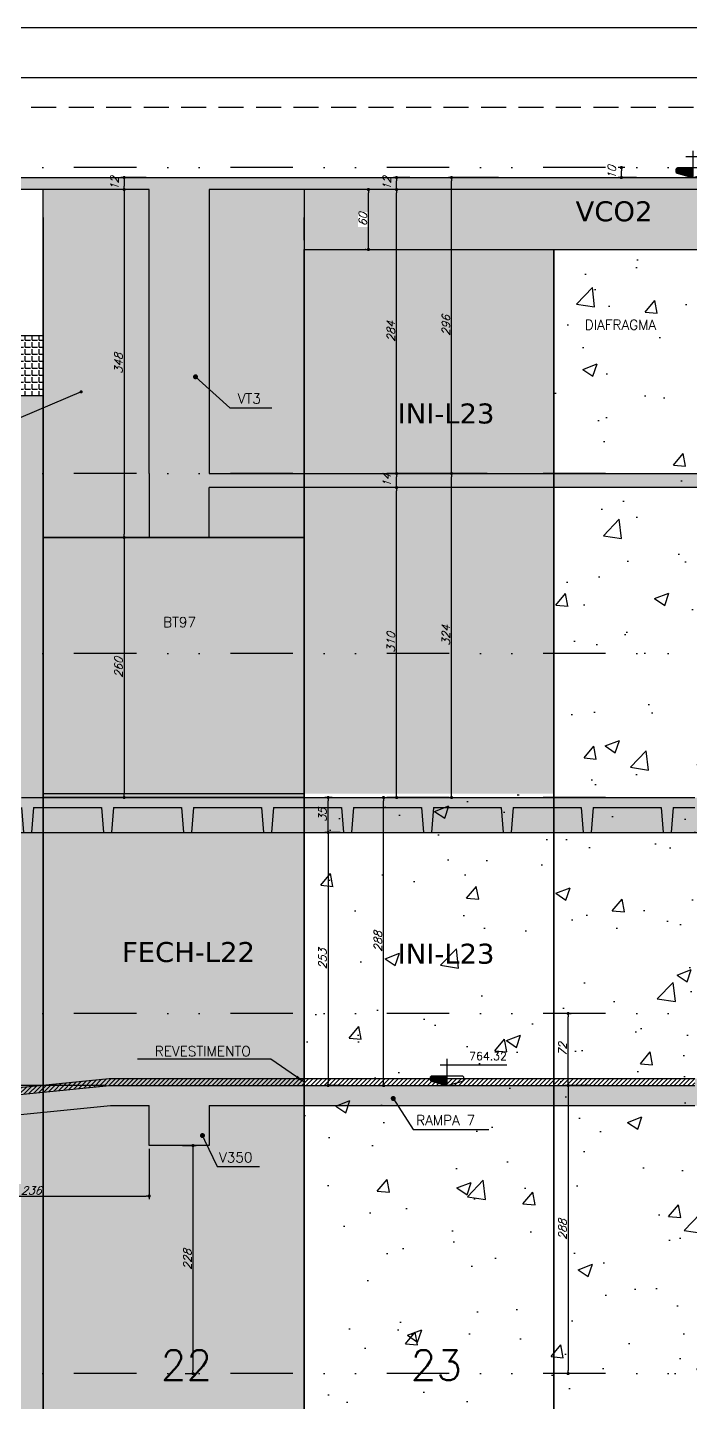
# Model space of a CAD drawing. Header units: millimetres. Extents: x 0 to 8720, y 0 to 4500.
# Drawn here: x 6205 to 6868, y 3125 to 4500 of the extents above; entities that cross this region are included whole.
import ezdxf
from ezdxf import colors
from ezdxf.entities.mleader import LeaderData, LeaderLine
from ezdxf.enums import TextEntityAlignment as Align
from ezdxf.math import Vec2, Vec3

# ---------------------------------------------------------------- set-up
doc = ezdxf.new("R2010")
doc.units = ezdxf.units.MM
doc.header["$LTSCALE"] = 50
doc.linetypes.add('DASHED', pattern=[0.75, 0.5, -0.25])
doc.linetypes.add('DIVIDE2', pattern=[0.625, 0.25, -0.125, 0, -0.125, 0, -0.125])
doc.layers.add('A-WALL-IDEN', color=4, linetype='Continuous', lineweight=9)
for name, color, linetype in [('F-AUX', 2, 'Continuous'), ('F-AUX-RED', 1, 'Continuous'), ('F-AUX-VARIACAO', 2, 'Continuous'), ('F-CORTE', 4, 'Continuous'), ('F-COTAS', 106, 'Continuous'), ('F-CPC', 1, 'DASHED'), ('F-EIXOS-DET', 1, 'Continuous'), ('F-FUNDAÇÃO-VISTA', 253, 'Continuous'), ('F-MARGEM', 1, 'Continuous'), ('F-MURETA OBRA', 4, 'Continuous'), ('F-NÍVEL-VISTA', 2, 'Continuous'), ('F-PERFIL VISTA', 252, 'Continuous'), ('F-SOLIDO-CORTE', 71, 'Continuous'), ('F-TEXTO', 6, 'Continuous'), ('F-TEXTO-YELLOW', 2, 'Continuous'), ('F-VISTA', 2, 'Continuous'), ('F-VISTA SÓLIDO', 254, 'Continuous'), ('F-VISTA SÓLIDO 3', 252, 'Continuous')]:
    doc.layers.add(name, color=color, linetype=linetype)
doc.styles.add('CP-TEXT-INCL', font='simplex.shx', dxfattribs={"oblique": 20})
doc.styles.add('MCP', font='simplex.shx')
doc.styles.get("Standard").update_dxf_attribs({"font": 'txt.shx'})
doc.styles.add('Verdana_3', font='verdana.ttf', dxfattribs={"height": 20})
doc.dimstyles.new('CP-COTAS-50', dxfattribs={"dimscale": 0.64, "dimtxt": 12.5, "dimasz": 5, "dimexe": 5, "dimexo": 5, "dimgap": 2.5, "dimtad": 1, "dimdec": 1, "dimdsep": 46, "dimtxsty": 'CP-TEXT-INCL', "dimblk1": 'DOT', "dimblk2": 'DOT', "dimsah": 1, "dimcen": 9, "dimclrd": 256, "dimclre": 256, "dimclrt": 256, "dimadec": 0, "dimazin": 0, "dimtfac": 1, "dimtdec": 1, "dimtmove": 2, "dimatfit": 3, "dimldrblk": 'DOT', "dimfxl": 5, "dimtolj": 1, "dimarcsym": 0})

# ---------------------------------------------------------------- blocks, each defined once
blk = doc.blocks.new('_DOT')
at = {"color": 0, "linetype": 'ByBlock'}
blk.add_line((-0.5, 0), (-1, 0), dxfattribs=at)
at = {"color": 0, "linetype": 'ByBlock', "const_width": 0.5}
blk.add_lwpolyline([(-0.25, 0, 1), (0.25, 0, 1)], format="xyb", close=True, dxfattribs=at)
blk = doc.blocks.new('A$Cba39174f')
at = {"layer": 'F-CORTE'}
for points in [[(11039.1, -4045.2), (11119.1, -4045.2)], [(11039.1, -4055.2), (11041.1, -4080.2), (11049.1, -4080.2)], [(11051.1, -4055.2), (11049.1, -4080.2), (11049.1, -4080.2)], [(11051.1, -4055.2), (11119.1, -4055.2)]]:
    blk.add_lwpolyline(points, dxfattribs=at)
blk = doc.blocks.new('*D36')
at = {"layer": 'F-COTAS', "lineweight": -2, "transparency": 16777216}
for p, q in [((6745.4, 3445.2), (6745.4, 3510.8)), ((6747.6, 3514), (6748.6, 3514)), ((6747.6, 3442), (6748.6, 3442))]:
    blk.add_line(p, q, dxfattribs=at)
at = {"layer": 'F-COTAS', "lineweight": -2, "transparency": 16777216, "xscale": 3.2, "yscale": 3.2, "zscale": 3.2}
for p, rotation in [((6745.4, 3514), 90), ((6745.4, 3442), 270)]:
    blk.add_blockref('_DOT', p, dxfattribs=dict(at, rotation=rotation))
at = {"layer": 'F-COTAS', "transparency": 16777216, "insert": (6739.8, 3478), "char_height": 8, "attachment_point": 5, "rotation": 90, "style": 'CP-TEXT-INCL'}
blk.add_mtext('\\A1;72', dxfattribs=at)
blk = doc.blocks.new('*D37')
at = {"layer": 'F-COTAS', "lineweight": -2, "transparency": 16777216}
for p, q in [((6766.8, 3442), (6742.2, 3442)), ((6745.4, 3438.8), (6745.4, 3157.2)), ((6766.8, 3154), (6742.2, 3154))]:
    blk.add_line(p, q, dxfattribs=at)
at = {"layer": 'F-COTAS', "lineweight": -2, "transparency": 16777216, "xscale": 3.2, "yscale": 3.2, "zscale": 3.2}
for p, rotation in [((6745.4, 3442), 90), ((6745.4, 3154), 270)]:
    blk.add_blockref('_DOT', p, dxfattribs=dict(at, rotation=rotation))
at = {"layer": 'F-COTAS', "transparency": 16777216, "insert": (6739.8, 3298), "char_height": 8, "attachment_point": 5, "rotation": 90, "style": 'CP-TEXT-INCL'}
blk.add_mtext('\\A1;288', dxfattribs=at)
blk = doc.blocks.new('Nível - Vista')
at = {"layer": 'F-NÍVEL-VISTA'}
blk.add_hatch(color=71, dxfattribs=at).paths.add_polyline_path([(0, 0.238), (-0.38, 0.238, 0.414214), (-0.42, 0.198), (-0.42, 0.148, 0.331206), (-0.391, 0.11), (-0.011, 0.002, 0.072993), (0, 0)])
at = {"layer": 'F-NÍVEL-VISTA', "color": 2}
for p, q in [((-0.168, 0.521), (1.493, 0.521)), ((0, 0.67), (0, 0))]:
    blk.add_line(p, q, dxfattribs=at)
blk.add_lwpolyline([(-0.011, 0.002, 0.146769), (0.011, 0.002), (0.391, 0.11, 0.331206), (0.42, 0.148), (0.42, 0.198, 0.414214), (0.38, 0.238), (-0.38, 0.238, 0.414214), (-0.42, 0.198), (-0.42, 0.148, 0.331206), (-0.391, 0.11), (-0.011, 0.002, 0.146769), (0.011, 0.002)], format="xyb", dxfattribs=at)
at = {"layer": 'F-TEXTO', "color": 3, "style": 'MCP'}
for tag, p in [('NÍVEL', (1.026, 0.636)), ('NÍVEL_DETALHE', (1.02, 0.186))]:
    blk.add_attdef(tag, text='', height=0.2, dxfattribs=at).set_placement(p, align=Align.CENTER)
blk = doc.blocks.new('*D40')
at = {"layer": 'F-COTAS', "lineweight": -2, "transparency": 16777216}
for p, q in [((6560.8, 3445.2), (6560.8, 3726.8)), ((6561.7, 3730), (6564, 3730)), ((6558.4, 3442), (6557.6, 3442))]:
    blk.add_line(p, q, dxfattribs=at)
at = {"layer": 'F-COTAS', "lineweight": -2, "transparency": 16777216, "xscale": 3.2, "yscale": 3.2, "zscale": 3.2}
for p, rotation in [((6560.8, 3730), 90), ((6560.8, 3442), 270)]:
    blk.add_blockref('_DOT', p, dxfattribs=dict(at, rotation=rotation))
at = {"layer": 'F-COTAS', "transparency": 16777216, "insert": (6555.2, 3586), "char_height": 8, "attachment_point": 5, "rotation": 90, "style": 'CP-TEXT-INCL'}
blk.add_mtext('\\A1;288', dxfattribs=at)
blk = doc.blocks.new('*D41')
at = {"layer": 'F-COTAS', "lineweight": -2, "transparency": 16777216}
for p, q in [((6509.3, 3730), (6502.1, 3730)), ((6505.3, 3698.2), (6505.3, 3726.8)), ((6517.3, 3695), (6502.1, 3695))]:
    blk.add_line(p, q, dxfattribs=at)
at = {"layer": 'F-COTAS', "lineweight": -2, "transparency": 16777216, "xscale": 3.2, "yscale": 3.2, "zscale": 3.2}
for p, rotation in [((6505.3, 3730), 90), ((6505.3, 3695), 270)]:
    blk.add_blockref('_DOT', p, dxfattribs=dict(at, rotation=rotation))
at = {"layer": 'F-COTAS', "transparency": 16777216, "insert": (6499.7, 3712.5), "char_height": 8, "attachment_point": 5, "rotation": 90, "style": 'CP-TEXT-INCL'}
blk.add_mtext('\\A1;35', dxfattribs=at)
blk = doc.blocks.new('*D42')
at = {"layer": 'F-COTAS', "lineweight": -2, "transparency": 16777216}
for p, q in [((6517.3, 3695), (6502.1, 3695)), ((6505.3, 3691.8), (6505.3, 3445.2)), ((6519.3, 3442), (6502.1, 3442))]:
    blk.add_line(p, q, dxfattribs=at)
at = {"layer": 'F-COTAS', "lineweight": -2, "transparency": 16777216, "xscale": 3.2, "yscale": 3.2, "zscale": 3.2}
for p, rotation in [((6505.3, 3695), 90), ((6505.3, 3442), 270)]:
    blk.add_blockref('_DOT', p, dxfattribs=dict(at, rotation=rotation))
at = {"layer": 'F-COTAS', "transparency": 16777216, "insert": (6499.7, 3568.5), "char_height": 8, "attachment_point": 5, "rotation": 90, "style": 'CP-TEXT-INCL'}
blk.add_mtext('\\A1;253', dxfattribs=at)
blk = doc.blocks.new('*D43')
at = {"layer": 'F-COTAS', "lineweight": -2, "transparency": 16777216}
for p, q in [((6283.4, 3442.1), (5036.9, 3442.1)), ((5040.1, 3438.9), (5040.1, 3425.3)), ((6084.1, 3422.1), (5036.9, 3422.1))]:
    blk.add_line(p, q, dxfattribs=at)
at = {"layer": 'F-COTAS', "lineweight": -2, "transparency": 16777216, "xscale": 3.2, "yscale": 3.2, "zscale": 3.2}
for p, rotation in [((5040.1, 3442.1), 90), ((5040.1, 3422.1), 270)]:
    blk.add_blockref('_DOT', p, dxfattribs=dict(at, rotation=rotation))
at = {"layer": 'F-COTAS', "transparency": 16777216, "insert": (5034.5, 3432.1), "char_height": 8, "attachment_point": 5, "rotation": 90, "style": 'CP-TEXT-INCL'}
blk.add_mtext('\\A1;20', dxfattribs=at)
blk = doc.blocks.new('A0-3L_900')
at = {"layer": 'F-MARGEM', "color": 2}
blk.add_lwpolyline([(0, 0), (0, 90), (174.4, 90), (174.4, 0)], close=True, dxfattribs=at)
at = {"layer": 'F-MARGEM', "color": 7}
blk.add_lwpolyline([(2.5, 89), (173.4, 89), (173.4, 1), (2.5, 1)], close=True, dxfattribs=at)
blk = doc.blocks.new('*D63')
at = {"layer": 'F-COTAS', "lineweight": -2, "transparency": 16777216}
for p, q in [((6575.4, 4040), (6570.6, 4040)), ((6573.8, 3733.2), (6573.8, 4036.8)), ((6571.5, 3730), (6570.6, 3730))]:
    blk.add_line(p, q, dxfattribs=at)
at = {"layer": 'F-COTAS', "lineweight": -2, "transparency": 16777216, "xscale": 3.2, "yscale": 3.2, "zscale": 3.2}
for p, rotation in [((6573.8, 4040), 90), ((6573.8, 3730), 270)]:
    blk.add_blockref('_DOT', p, dxfattribs=dict(at, rotation=rotation))
at = {"layer": 'F-COTAS', "transparency": 16777216, "insert": (6568.2, 3885), "char_height": 8, "attachment_point": 5, "rotation": 90, "style": 'CP-TEXT-INCL'}
blk.add_mtext('\\A1;310', dxfattribs=at)
blk = doc.blocks.new('*D64')
at = {"layer": 'F-COTAS', "lineweight": -2, "transparency": 16777216}
for p, q in [((6590.2, 4054), (6570.6, 4054)), ((6573.8, 4043.2), (6573.8, 4050.8)), ((6590.2, 4040), (6570.6, 4040))]:
    blk.add_line(p, q, dxfattribs=at)
at = {"layer": 'F-COTAS', "lineweight": -2, "transparency": 16777216, "xscale": 3.2, "yscale": 3.2, "zscale": 3.2}
for p, rotation in [((6573.8, 4054), 90), ((6573.8, 4040), 270)]:
    blk.add_blockref('_DOT', p, dxfattribs=dict(at, rotation=rotation))
at = {"layer": 'F-COTAS', "transparency": 16777216, "insert": (6564.2, 4047), "char_height": 8, "attachment_point": 5, "rotation": 90, "style": 'CP-TEXT-INCL'}
blk.add_mtext('\\A1;14', dxfattribs=at)
blk = doc.blocks.new('*D65')
at = {"layer": 'F-COTAS', "lineweight": -2, "transparency": 16777216}
for p, q in [((6628.8, 3733.2), (6628.8, 4050.8)), ((6630.2, 4054), (6632, 4054)), ((6630.2, 3730), (6632, 3730))]:
    blk.add_line(p, q, dxfattribs=at)
at = {"layer": 'F-COTAS', "lineweight": -2, "transparency": 16777216, "xscale": 3.2, "yscale": 3.2, "zscale": 3.2}
for p, rotation in [((6628.8, 4054), 90), ((6628.8, 3730), 270)]:
    blk.add_blockref('_DOT', p, dxfattribs=dict(at, rotation=rotation))
at = {"layer": 'F-COTAS', "transparency": 16777216, "insert": (6623.2, 3892), "char_height": 8, "attachment_point": 5, "rotation": 90, "style": 'CP-TEXT-INCL'}
blk.add_mtext('\\A1;324', dxfattribs=at)
blk = doc.blocks.new('*D66')
at = {"layer": 'F-COTAS', "lineweight": -2, "transparency": 16777216}
for p, q in [((6675.7, 4350), (6625.6, 4350)), ((6628.8, 4057.2), (6628.8, 4346.8)), ((6664.3, 4054), (6625.6, 4054))]:
    blk.add_line(p, q, dxfattribs=at)
at = {"layer": 'F-COTAS', "lineweight": -2, "transparency": 16777216, "xscale": 3.2, "yscale": 3.2, "zscale": 3.2}
for p, rotation in [((6628.8, 4350), 90), ((6628.8, 4054), 270)]:
    blk.add_blockref('_DOT', p, dxfattribs=dict(at, rotation=rotation))
at = {"layer": 'F-COTAS', "transparency": 16777216, "insert": (6623.2, 4202), "char_height": 8, "attachment_point": 5, "rotation": 90, "style": 'CP-TEXT-INCL'}
blk.add_mtext('\\A1;296', dxfattribs=at)
blk = doc.blocks.new('*D67')
at = {"layer": 'F-COTAS', "lineweight": -2, "transparency": 16777216}
for p, q in [((6599, 4338), (6570.6, 4338)), ((6573.8, 4057.2), (6573.8, 4334.8)), ((6599, 4054), (6570.6, 4054))]:
    blk.add_line(p, q, dxfattribs=at)
at = {"layer": 'F-COTAS', "lineweight": -2, "transparency": 16777216, "xscale": 3.2, "yscale": 3.2, "zscale": 3.2}
for p, rotation in [((6573.8, 4338), 90), ((6573.8, 4054), 270)]:
    blk.add_blockref('_DOT', p, dxfattribs=dict(at, rotation=rotation))
at = {"layer": 'F-COTAS', "transparency": 16777216, "insert": (6568.2, 4196), "char_height": 8, "attachment_point": 5, "rotation": 90, "style": 'CP-TEXT-INCL'}
blk.add_mtext('\\A1;284', dxfattribs=at)
blk = doc.blocks.new('*D68')
at = {"layer": 'F-COTAS', "lineweight": -2, "transparency": 16777216}
for p, q in [((6587.1, 4350), (6570.6, 4350)), ((6573.8, 4341.2), (6573.8, 4346.8)), ((6598.3, 4338), (6570.6, 4338))]:
    blk.add_line(p, q, dxfattribs=at)
at = {"layer": 'F-COTAS', "lineweight": -2, "transparency": 16777216, "xscale": 3.2, "yscale": 3.2, "zscale": 3.2}
for p, rotation in [((6573.8, 4350), 90), ((6573.8, 4338), 270)]:
    blk.add_blockref('_DOT', p, dxfattribs=dict(at, rotation=rotation))
at = {"layer": 'F-COTAS', "transparency": 16777216, "insert": (6564.2, 4344), "char_height": 8, "attachment_point": 5, "rotation": 90, "style": 'CP-TEXT-INCL'}
blk.add_mtext('\\A1;12', dxfattribs=at)
blk = doc.blocks.new('*D69')
at = {"layer": 'F-COTAS', "lineweight": -2, "transparency": 16777216}
for p, q in [((6802.1, 4360), (6795.5, 4360)), ((6813.8, 4350), (6795.5, 4350)), ((6798.7, 4353.2), (6798.7, 4356.8))]:
    blk.add_line(p, q, dxfattribs=at)
at = {"layer": 'F-COTAS', "lineweight": -2, "transparency": 16777216, "xscale": 3.2, "yscale": 3.2, "zscale": 3.2}
for p, rotation in [((6798.7, 4360), 90), ((6798.7, 4350), 270)]:
    blk.add_blockref('_DOT', p, dxfattribs=dict(at, rotation=rotation))
at = {"layer": 'F-COTAS', "transparency": 16777216, "insert": (6789.1, 4355), "char_height": 8, "attachment_point": 5, "rotation": 90, "style": 'CP-TEXT-INCL'}
blk.add_mtext('\\A1;10', dxfattribs=at)
blk = doc.blocks.new('*D79')
at = {"layer": 'F-COTAS', "lineweight": -2, "transparency": 16777216}
for p, q in [((6090.3, 3399.1), (6090.3, 3328.3)), ((6326.3, 3378.8), (6326.3, 3328.3)), ((6093.5, 3331.5), (6323.1, 3331.5))]:
    blk.add_line(p, q, dxfattribs=at)
at = {"layer": 'F-COTAS', "lineweight": -2, "transparency": 16777216, "xscale": 3.2, "yscale": 3.2, "zscale": 3.2, "rotation": 180}
blk.add_blockref('_DOT', (6090.3, 3331.5), dxfattribs=at)
at = {"layer": 'F-COTAS', "lineweight": -2, "transparency": 16777216, "xscale": 3.2, "yscale": 3.2, "zscale": 3.2}
blk.add_blockref('_DOT', (6326.3, 3331.5), dxfattribs=at)
at = {"layer": 'F-COTAS', "transparency": 16777216, "insert": (6208.3, 3337.1), "char_height": 8, "attachment_point": 5, "style": 'CP-TEXT-INCL'}
blk.add_mtext('\\A1;236', dxfattribs=at)
blk = doc.blocks.new('*D84')
at = {"layer": 'F-COTAS', "lineweight": -2, "transparency": 16777216}
for p, q in [((6359.5, 3382), (6373.3, 3382)), ((6370.1, 3378.8), (6370.1, 3157.2)), ((6362.3, 3154), (6373.3, 3154))]:
    blk.add_line(p, q, dxfattribs=at)
at = {"layer": 'F-COTAS', "lineweight": -2, "transparency": 16777216, "xscale": 3.2, "yscale": 3.2, "zscale": 3.2}
for p, rotation in [((6370.1, 3382), 90), ((6370.1, 3154), 270)]:
    blk.add_blockref('_DOT', p, dxfattribs=dict(at, rotation=rotation))
at = {"layer": 'F-COTAS', "transparency": 16777216, "insert": (6364.5, 3268), "char_height": 8, "attachment_point": 5, "rotation": 90, "style": 'CP-TEXT-INCL'}
blk.add_mtext('\\A1;228', dxfattribs=at)
blk = doc.blocks.new('*D123')
at = {"layer": 'F-COTAS', "lineweight": -2, "transparency": 16777216}
for p, q in [((6323.1, 3990), (6298, 3990)), ((6301.2, 3986.8), (6301.2, 3733.2)), ((6323.1, 3730), (6298, 3730))]:
    blk.add_line(p, q, dxfattribs=at)
at = {"layer": 'F-COTAS', "lineweight": -2, "transparency": 16777216, "xscale": 3.2, "yscale": 3.2, "zscale": 3.2}
for p, rotation in [((6301.2, 3990), 90), ((6301.2, 3730), 270)]:
    blk.add_blockref('_DOT', p, dxfattribs=dict(at, rotation=rotation))
at = {"layer": 'F-COTAS', "transparency": 16777216, "insert": (6295.6, 3860), "char_height": 8, "attachment_point": 5, "rotation": 90, "style": 'CP-TEXT-INCL'}
blk.add_mtext('\\A1;260', dxfattribs=at)
blk = doc.blocks.new('*D125')
at = {"layer": 'F-COTAS', "lineweight": -2, "transparency": 16777216}
for p, q in [((6323.1, 4350), (6298, 4350)), ((6301.2, 4346.8), (6301.2, 4341.2)), ((6323.1, 4338), (6298, 4338))]:
    blk.add_line(p, q, dxfattribs=at)
at = {"layer": 'F-COTAS', "lineweight": -2, "transparency": 16777216, "xscale": 3.2, "yscale": 3.2, "zscale": 3.2}
for p, rotation in [((6301.2, 4350), 90), ((6301.2, 4338), 270)]:
    blk.add_blockref('_DOT', p, dxfattribs=dict(at, rotation=rotation))
at = {"layer": 'F-COTAS', "transparency": 16777216, "insert": (6291.6, 4344), "char_height": 8, "attachment_point": 5, "rotation": 90, "style": 'CP-TEXT-INCL'}
blk.add_mtext('\\A1;12', dxfattribs=at)
blk = doc.blocks.new('*D126')
at = {"layer": 'F-COTAS', "lineweight": -2, "transparency": 16777216}
for p, q in [((6323.1, 4338), (6298, 4338)), ((6301.2, 4334.8), (6301.2, 3993.2)), ((6326.3, 3990), (6298, 3990))]:
    blk.add_line(p, q, dxfattribs=at)
at = {"layer": 'F-COTAS', "lineweight": -2, "transparency": 16777216, "xscale": 3.2, "yscale": 3.2, "zscale": 3.2}
for p, rotation in [((6301.2, 4338), 90), ((6301.2, 3990), 270)]:
    blk.add_blockref('_DOT', p, dxfattribs=dict(at, rotation=rotation))
at = {"layer": 'F-COTAS', "transparency": 16777216, "insert": (6295.6, 4164), "char_height": 8, "attachment_point": 5, "rotation": 90, "style": 'CP-TEXT-INCL'}
blk.add_mtext('\\A1;348', dxfattribs=at)
blk = doc.blocks.new('*D268')
at = {"layer": 'F-MURETA OBRA', "lineweight": -2, "transparency": 16777216}
for p, q in [((6547.3, 4338), (6542.4, 4338)), ((6545.6, 4281.2), (6545.6, 4334.8)), ((6543, 4278), (6542.4, 4278))]:
    blk.add_line(p, q, dxfattribs=at)
at = {"layer": 'F-MURETA OBRA', "lineweight": -2, "transparency": 16777216, "xscale": 3.2, "yscale": 3.2, "zscale": 3.2}
for p, rotation in [((6545.6, 4338), 90), ((6545.6, 4278), 270)]:
    blk.add_blockref('_DOT', p, dxfattribs=dict(at, rotation=rotation))
at = {"layer": 'F-MURETA OBRA', "transparency": 16777216, "insert": (6540, 4308), "char_height": 8, "attachment_point": 5, "rotation": 90, "style": 'CP-TEXT-INCL', "bg_fill": 3, "box_fill_scale": 1.1, "bg_fill_color": 256, "bg_fill_true_color": 13158600, "bg_fill_transparency": 0}
blk.add_mtext('\\A1;60', dxfattribs=at)

msp = doc.modelspace()

# ---------------------------------------------------------------- hatches: boundary and pattern name
at = {"layer": 'F-AUX-VARIACAO'}
h = msp.add_hatch(dxfattribs=at)
h.set_pattern_fill('ANSI31', color=253)
h.set_pattern_definition([(45, (354.8276, 2355.8043), (-2.245064, 2.245064), [])])
h.paths.add_polyline_path([(4281.32, 3217.06), (4469.78, 3235.91), (4469.78, 3236.99), (4486.39, 3236.99), (4967.61, 3236.99), (5037.73, 3236.99), (5052.28, 3236.99), (5060.63, 3236.99), (5261.32, 3257.06), (6087.32, 3422.06), (6286.63, 3441.99), (6872.28, 3441.99), (6872.28, 3448.99), (6286.28, 3448.99), (6086.28, 3428.99), (5260.28, 3263.99), (5060.28, 3243.99), (4480.28, 3243.99), (4280.28, 3223.99), (2763.34, 2920.52), (2500.74, 2860.95), (2501.82, 2861.06)])
at = {"layer": 'F-MURETA OBRA'}
h = msp.add_hatch(dxfattribs=at)
h.set_pattern_fill('ANGLE', color=1, style=0)
h.set_pattern_definition([(0, (3297.6955, 268.006), (0, 6.985), [5.08, -1.905]), (90, (3297.6955, 268.006), (-6.985, 4e-16), [5.08, -1.905])])
h.paths.add_polyline_path([(6481.28, 4278), (7070.78, 4278), (7070.78, 4338), (6481.28, 4338)])
h = msp.add_hatch(dxfattribs=at)
h.set_pattern_fill('ANGLE', color=1, style=0)
h.set_pattern_definition([(0, (2786.6956, 122), (0, 6.985), [5.08, -1.905]), (90, (2786.6956, 122), (-6.985, 4e-16), [5.08, -1.905])])
h.paths.add_polyline_path([(5970.28, 4131.99), (6220.28, 4131.99), (6220.28, 4191.99), (5970.28, 4191.99)])
at = {"layer": 'F-PERFIL VISTA', "ltscale": 2}
h = msp.add_hatch(dxfattribs=at)
h.set_pattern_fill('AR-CONC', color=256, scale=0.8)
h.paths.add_polyline_path([(1971.28, 3949.99), (1971.28, 3903.68), (1971.28, 3839.99)])
h.paths.add_polyline_path([(1971.28, 3673.99), (1721.28, 3673.99), (1721.28, 2374.99), (1971.28, 2374.99)])
h.paths.add_polyline_path([(2221.28, 3929.99), (1971.28, 3929.99), (1971.28, 3839.99), (1971.28, 2374.99), (2221.28, 2374.99)])
h.paths.add_polyline_path([(2971.28, 3959.99), (1971.28, 3959.99), (1971.28, 3929.99), (2221.28, 3929.99), (2971.28, 3929.99)])
h.paths.add_polyline_path([(2471.28, 3929.99), (2221.28, 3929.99), (2221.28, 2374.99), (2471.28, 2374.99)])
h.paths.add_polyline_path([(2721.28, 3929.99), (2471.28, 3929.99), (2471.28, 2374.99), (2721.28, 2374.99)])
h.paths.add_polyline_path([(2971.28, 3929.99), (2721.28, 3929.99), (2721.28, 2374.99), (2971.28, 2374.99)])
h.paths.add_polyline_path([(3971.28, 3981.99), (3221.28, 3981.99), (3221.28, 3971.99), (2971.28, 3971.99), (3971.28, 3967.99)])
h.paths.add_polyline_path([(3221.28, 3967.99), (2971.28, 3971.99), (2971.28, 3929.99), (2971.28, 2374.99), (3221.28, 2374.99)])
h.paths.add_polyline_path([(3471.28, 3967.99), (3221.28, 3967.99), (3221.28, 2374.99), (3471.28, 2374.99)])
h.paths.add_polyline_path([(3721.28, 3967.99), (3471.28, 3967.99), (3471.28, 2374.99), (3721.28, 2374.99)])
h.paths.add_polyline_path([(3971.28, 3967.99), (3721.28, 3967.99), (3721.28, 2374.99), (3971.28, 2374.99)])
h.paths.add_polyline_path([(5202.28, 3238.99), (4952.28, 3238.99), (4952.28, 2374.99), (5202.28, 2374.99)])
h.paths.add_polyline_path([(5452.28, 4131.99), (5202.28, 4131.99), (5202.28, 2374.99), (5452.28, 2374.99)])
h.paths.add_polyline_path([(5720.28, 4131.99), (5452.28, 4131.99), (5452.28, 2374.99), (5720.28, 2374.99)])
h.paths.add_polyline_path([(5970.28, 3733.99), (5720.28, 3733.99), (5720.28, 2374.99), (5970.28, 2374.99)])
h.paths.add_polyline_path([(6481.28, 3733.99), (6220.28, 3733.99), (6220.28, 2374.99), (6481.28, 2374.99)])
h.paths.add_polyline_path([(6220.28, 4131.99), (5970.28, 4131.99), (5970.28, 3733.99), (6220.28, 3733.99)])
h.paths.add_polyline_path([(6220.28, 3733.99), (5970.28, 3733.99), (5970.28, 2374.99), (6220.28, 2374.99)])
h.paths.add_polyline_path([(6731.28, 4278), (6481.28, 4278), (6481.28, 3733.99), (6731.28, 3733.99)])
h = msp.add_hatch(dxfattribs=at)
h.set_pattern_fill('AR-CONC', color=256, scale=0.8)
h.paths.add_polyline_path([(6731.28, 3733.99), (6481.28, 3733.99), (6481.28, 2374.99), (6731.28, 2374.99)])
h.paths.add_polyline_path([(7020.78, 4133.99), (7070.78, 4133.99), (7070.78, 4278), (6731.28, 4278), (6731.28, 3733.99), (7020.78, 3733.99)])
h.paths.add_polyline_path([(7020.78, 3733.99), (6731.28, 3733.99), (6731.28, 2374.99), (7020.78, 2374.99)])
at = {"layer": 'F-SOLIDO-CORTE'}
h = msp.add_hatch(color=256, dxfattribs=at)
h.dxf.hatch_style = 1
h.paths.add_polyline_path([(3249.28, 4041.99), (3510.39, 4041.99), (3514.72, 4041.99), (3537.75, 4041.99), (3598.05, 4041.99), (3633.29, 4041.99), (3886.69, 4041.99), (3911.93, 4041.99), (3946.88, 4041.99), (4324.35, 4041.99), (4358.69, 4041.99), (4370.49, 4041.99), (4382.28, 4041.99), (4382.28, 3993.99), (4401.28, 3993.99), (4401.28, 4001.57), (4401.28, 4041.99), (4407.84, 4041.99), (4418.88, 4041.99), (4968.05, 4041.99), (5041.6, 4041.99), (5062.28, 4041.99), (5062.28, 3993.99), (5081.28, 3993.99), (5081.28, 4004.36), (5081.28, 4041.99), (5112.97, 4041.99), (5204.58, 4041.99), (5806.65, 4041.99), (5815.28, 4041.99), (5815.28, 3990), (5875.28, 3990), (5875.28, 4160.06), (5875.28, 4338), (5881.08, 4338), (5883.89, 4338), (5946.79, 4338), (6317.68, 4338), (6326.28, 4338), (6326.28, 4311.75), (6326.28, 4053.99), (6326.28, 3989.99), (6386.28, 3989.99), (6386.28, 4039.99), (7020.78, 4039.99), (7020.78, 3898.99), (7045.78, 3898.99), (7045.78, 4133.99), (7020.78, 4133.99), (7020.78, 4053.99), (6386.28, 4053.99), (6386.28, 4062.25), (6386.28, 4338), (6474.77, 4338), (6483.38, 4338), (7008.37, 4338), (7026.78, 4338), (7026.78, 4300), (7045.78, 4300), (7045.78, 4310.36), (7045.78, 4360), (7042.5, 4360), (7026.78, 4360), (7026.78, 4350), (7008.37, 4350), (6483.38, 4350), (6474.77, 4350), (6386.28, 4350), (6383.35, 4350), (6379.03, 4350), (6326.28, 4350), (6317.68, 4350), (5946.79, 4350), (5883.89, 4350), (5881.08, 4350), (5875.28, 4350), (5847.3, 4350), (5815.28, 4350), (5815.28, 4183.94), (5815.28, 4053.99), (5806.53, 4053.99), (5204.58, 4053.99), (5111.07, 4053.99), (5081.28, 4053.99), (5078, 4053.99), (5062.28, 4053.99), (5040.41, 4053.99), (4968.05, 4053.99), (4418.88, 4053.99), (4407.84, 4053.99), (4398.89, 4053.99), (4382.28, 4053.99), (4370.49, 4053.99), (4358.69, 4053.99), (4324.35, 4053.99), (3946.88, 4053.99), (3911.93, 4053.99), (3886.69, 4053.99), (3633.05, 4053.99), (3598.05, 4053.99), (3537.75, 4053.99), (3514.72, 4053.99), (3510.39, 4053.99), (3249.28, 4053.99), (3244.84, 4053.99), (3224.28, 4053.99), (3224.28, 4043.99), (3097.22, 4043.99), (3069.52, 4043.99), (3036.62, 4043.99), (2755.86, 4043.99), (2683.75, 4043.99), (2662.28, 4043.99), (2662.28, 4068.99), (2648.28, 4068.99), (2648.28, 4051.23), (2648.28, 3978.99), (2349.42, 3978.99), (2281.47, 3978.99), (2278.56, 3978.99), (2274.15, 3978.99), (2254.28, 3978.99), (2177.33, 3978.99), (2171.33, 3978.99), (1946.52, 3978.99), (1860.78, 3978.99), (1848.35, 3978.99), (1831.78, 3978.99), (1494.71, 3978.99), (1433.05, 3978.99), (1241.78, 3978.99), (1241.78, 3992.8), (1241.78, 4028.99), (1236.23, 4028.99), (1227.78, 4028.99), (1227.78, 4005.19), (1227.78, 3968.99), (1236.23, 3968.99), (1241.78, 3968.99), (1433.05, 3968.99), (1494.71, 3968.99), (1831.78, 3968.99), (1848.35, 3968.99), (1860.78, 3968.99), (1946.52, 3968.99), (2171.33, 3968.99), (2177.33, 3968.99), (2254.28, 3968.99), (2274.15, 3968.99), (2278.56, 3968.99), (2281.47, 3968.99), (2349.42, 3968.99), (2648.28, 3968.99), (2662.28, 3968.99), (2662.28, 3986.75), (2662.28, 4031.99), (2683.75, 4031.99), (2755.86, 4031.99), (3036.62, 4031.99), (3069.52, 4031.99), (3097.22, 4031.99), (3224.28, 4031.99), (3224.28, 3993.99), (3249.28, 3993.99), (3249.28, 4004.65)])
h = msp.add_hatch(color=256, dxfattribs=at)
h.dxf.hatch_style = 1
h.paths.add_polyline_path([(6210.53, 3720), (6278.53, 3720), (6280.53, 3695), (6288.53, 3695), (6290.53, 3720), (6358.53, 3720), (6360.53, 3695), (6368.53, 3695), (6370.53, 3720), (6438.53, 3720), (6440.53, 3695), (6448.53, 3695), (6450.53, 3720), (6518.53, 3720), (6520.53, 3695), (6528.53, 3695), (6530.53, 3720), (6598.53, 3720), (6600.53, 3695), (6608.53, 3695), (6610.53, 3720), (6678.53, 3720), (6680.53, 3695), (6688.53, 3695), (6690.53, 3720), (6758.53, 3720), (6760.53, 3695), (6768.53, 3695), (6770.53, 3720), (6838.53, 3720), (6840.53, 3695), (6848.53, 3695), (6850.53, 3720), (6872.28, 3720), (6872.28, 3730), (6838.53, 3730), (6758.53, 3730), (6678.53, 3730), (6598.53, 3730), (6518.53, 3730), (6438.53, 3730), (6358.53, 3730), (6278.53, 3730), (6198.53, 3730), (6118.53, 3730), (6038.53, 3730), (5958.53, 3730), (5878.53, 3730), (5798.53, 3730), (5718.53, 3730), (5638.53, 3730), (5558.53, 3730), (5478.53, 3730), (5398.53, 3730), (5318.53, 3730), (5238.53, 3730), (5172.9, 3730), (5172.9, 3720), (5238.53, 3720), (5240.53, 3695), (5248.53, 3695), (5250.53, 3720), (5318.53, 3720), (5320.53, 3695), (5328.53, 3695), (5330.53, 3720), (5398.53, 3720), (5400.53, 3695), (5408.53, 3695), (5410.53, 3720), (5478.53, 3720), (5480.53, 3695), (5488.53, 3695), (5490.53, 3720), (5558.53, 3720), (5560.53, 3695), (5568.53, 3695), (5570.53, 3720), (5638.53, 3720), (5640.53, 3695), (5648.53, 3695), (5650.53, 3720), (5718.53, 3720), (5720.53, 3695), (5728.53, 3695), (5730.53, 3720), (5798.53, 3720), (5800.53, 3695), (5808.53, 3695), (5810.53, 3720), (5878.53, 3720), (5880.53, 3695), (5888.53, 3695), (5890.53, 3720), (5958.53, 3720), (5960.53, 3695), (5968.53, 3695), (5970.53, 3720), (6038.53, 3720), (6040.53, 3695), (6048.53, 3695), (6050.53, 3720), (6118.53, 3720), (6120.53, 3695), (6128.53, 3695), (6130.53, 3720), (6198.53, 3720), (6200.53, 3695), (6208.53, 3695)])
h = msp.add_hatch(color=256, dxfattribs=at)
h.dxf.hatch_style = 1
h.paths.add_polyline_path([(5081.28, 3218.96), (5264.28, 3237.26), (5815.28, 3347.33), (5815.28, 3314), (5875.28, 3314), (5875.28, 3317.79), (5875.28, 3359.31), (6090.28, 3402.26), (6287.63, 3421.99), (6326.28, 3421.99), (6326.28, 3382), (6386.28, 3382), (6386.28, 3385.46), (6386.28, 3421.99), (6872.28, 3421.99), (6872.28, 3441.99), (6286.63, 3441.99), (6087.32, 3422.06), (5261.32, 3257.06), (5060.63, 3236.99), (5052.28, 3236.99), (5037.73, 3236.99), (4967.61, 3236.99), (4486.39, 3236.99), (4469.78, 3236.99), (4469.78, 3235.91), (4281.32, 3217.06), (2501.82, 2861.06), (2459.78, 2856.86), (2459.78, 2847.99), (2357.28, 2847.99), (2277.28, 2847.99), (2197.28, 2847.99), (2117.28, 2847.99), (2037.28, 2847.99), (1957.28, 2847.99), (1877.28, 2847.99), (1861.78, 2847.99), (1836.78, 2847.99), (1836.78, 2825.86), (1836.78, 2787.99), (1852.56, 2787.99), (1861.78, 2787.99), (1861.78, 2812.99), (1861.78, 2837.99), (1877.28, 2837.99), (1879.28, 2812.99), (1887.28, 2812.99), (1889.28, 2837.99), (1957.28, 2837.99), (1959.28, 2812.99), (1967.28, 2812.99), (1969.28, 2837.99), (2037.28, 2837.99), (2039.28, 2812.99), (2047.28, 2812.99), (2049.28, 2837.99), (2117.28, 2837.99), (2119.28, 2812.99), (2127.28, 2812.99), (2129.28, 2837.99), (2197.28, 2837.99), (2199.28, 2812.99), (2207.28, 2812.99), (2209.28, 2837.99), (2277.28, 2837.99), (2279.28, 2812.99), (2287.28, 2812.99), (2289.28, 2837.99), (2357.28, 2837.99), (2359.28, 2812.99), (2367.28, 2812.99), (2369.28, 2837.99), (2437.28, 2837.99), (2439.28, 2812.99), (2447.28, 2812.99), (2449.28, 2837.99), (2459.78, 2837.99), (2459.78, 2812.99), (2489.78, 2812.99), (2489.78, 2817.41), (2489.78, 2844.78), (2504.04, 2846.21), (4283.54, 3202.21), (4469.78, 3220.83), (4469.78, 3196.99), (4488.78, 3196.99), (4488.78, 3202.04), (4488.78, 3216.99), (4967.61, 3216.99), (5037.73, 3216.99), (5052.28, 3216.99), (5052.28, 3093.99), (5081.28, 3093.99), (5081.28, 3103.03)])
at = {"layer": 'F-VISTA SÓLIDO'}
h = msp.add_hatch(color=256, dxfattribs=at)
h.dxf.hatch_style = 1
h.paths.add_polyline_path([(6220.28, 3989.99), (6326.28, 3989.99), (6326.28, 4053.99), (6326.28, 4311.75), (6326.28, 4338), (6317.68, 4338), (6220.28, 4338)])
h.paths.add_polyline_path([(6481.28, 4338), (6474.77, 4338), (6386.28, 4338), (6386.28, 4062.25), (6386.28, 4053.99), (6481.28, 4053.99)])
h.paths.add_polyline_path([(6481.28, 3989.99), (6481.28, 4039.99), (6386.28, 4039.99), (6386.28, 3989.99)])
h = msp.add_hatch(color=256, dxfattribs=at)
h.dxf.hatch_style = 1
h.paths.add_polyline_path([(6481.28, 3989.99), (6386.28, 3989.99), (6220.28, 3989.99), (6220.28, 3730), (6481.28, 3730)])
h = msp.add_hatch(color=256, dxfattribs=at)
h.dxf.hatch_style = 1
h.paths.add_polyline_path([(7020.78, 3695), (7020.78, 3514), (7020.78, 3509.97), (7020.78, 3494), (7020.78, 3485.85), (7020.78, 3441.99), (7014.78, 3441.99), (7014.78, 3421.99), (6872.28, 3421.99), (6872.28, 3441.99), (6872.28, 3448.99), (7014.78, 3448.99), (7020.78, 3448.99), (7020.78, 3485.85), (7020.78, 3494), (7020.78, 3509.97), (7020.78, 3514), (7020.78, 3695), (7014.8, 3695), (7012.27, 3695), (7005.78, 3695), (6848.53, 3695), (6850.53, 3720), (6872.28, 3720), (6872.28, 3730), (7005.78, 3730), (7014.68, 3730), (7014.68, 3727.98), (7014.68, 3720), (7014.68, 3714.96), (7014.68, 3695)])
at = {"layer": 'F-VISTA SÓLIDO 3'}
h = msp.add_hatch(color=256, dxfattribs=at)
h.dxf.hatch_style = 1
h.paths.add_polyline_path([(6278.53, 3720), (6210.53, 3720), (6208.53, 3695), (6280.53, 3695)])
h = msp.add_hatch(color=256, dxfattribs=at)
h.dxf.hatch_style = 1
h.paths.add_polyline_path([(6358.53, 3720), (6290.53, 3720), (6288.53, 3695), (6360.53, 3695)])
h = msp.add_hatch(color=256, dxfattribs=at)
h.dxf.hatch_style = 1
h.paths.add_polyline_path([(6438.53, 3720), (6370.53, 3720), (6368.53, 3695), (6440.53, 3695)])
h = msp.add_hatch(color=256, dxfattribs=at)
h.dxf.hatch_style = 1
h.paths.add_polyline_path([(6518.53, 3720), (6450.53, 3720), (6448.53, 3695), (6520.53, 3695)])
h = msp.add_hatch(color=256, dxfattribs=at)
h.dxf.hatch_style = 1
h.paths.add_polyline_path([(6598.53, 3720), (6530.53, 3720), (6528.53, 3695), (6600.53, 3695)])
h = msp.add_hatch(color=256, dxfattribs=at)
h.dxf.hatch_style = 1
h.paths.add_polyline_path([(6678.53, 3720), (6610.53, 3720), (6608.53, 3695), (6680.53, 3695)])
h = msp.add_hatch(color=256, dxfattribs=at)
h.dxf.hatch_style = 1
h.paths.add_polyline_path([(6758.53, 3720), (6690.53, 3720), (6688.53, 3695), (6760.53, 3695)])
h = msp.add_hatch(color=256, dxfattribs=at)
h.dxf.hatch_style = 1
h.paths.add_polyline_path([(6838.53, 3720), (6770.53, 3720), (6768.53, 3695), (6840.53, 3695)])

# ---------------------------------------------------------------- linework, layer by layer
at = {"layer": 'F-AUX', "color": 1, "linetype": 'DASHED'}
msp.add_lwpolyline([(7095.78, 2374.99), (7095.78, 4420), (365, 4420), (365, 2374.99)], close=True, dxfattribs=at)
at = {"layer": 'F-AUX-VARIACAO', "color": 253}
msp.add_lwpolyline([(5060.28, 3243.99), (5260.28, 3263.99), (6086.28, 3428.99), (6286.28, 3448.99), (6872.28, 3448.99)], dxfattribs=at)
at = {"layer": 'F-CORTE'}
for points in [[(5815.28, 4350), (5847.3, 4350), (5875.28, 4350), (5881.08, 4350), (5883.89, 4350), (5946.79, 4350), (6317.68, 4350), (6326.28, 4350), (6326.28, 4350), (6329.39, 4350), (6379.03, 4350), (6383.35, 4350), (6386.28, 4350), (6386.28, 4350), (6474.77, 4350), (6483.38, 4350), (7007.88, 4350)], [(6326.28, 4053.99), (6326.28, 4311.75), (6326.28, 4338), (6317.68, 4338), (5946.79, 4338), (5883.89, 4338), (5881.08, 4338), (5875.28, 4338), (5875.28, 4160.06), (5875.28, 3990), (5875.28, 3989.99), (5866.81, 3989.99), (5815.28, 3989.99), (5815.28, 4041.99), (5806.65, 4041.99), (5204.58, 4041.99)], [(7008.37, 4338), (6483.38, 4338), (6474.77, 4338), (6386.28, 4338), (6386.28, 4062.25), (6386.28, 4053.99)], [(6326.28, 4053.99), (6326.28, 3989.99), (6386.28, 3989.99), (6386.28, 4039.99)], [(6386.28, 4053.99), (7020.78, 4053.99)], [(7020.78, 4039.99), (6386.28, 4039.99)], [(6838.53, 3730), (6872.28, 3730)], [(6838.53, 3720), (6840.53, 3695), (6848.53, 3695)], [(6850.53, 3720), (6848.53, 3695), (6848.53, 3695)], [(6850.53, 3720), (6872.28, 3720)], [(5060.63, 3236.99), (5261.32, 3257.06), (6087.32, 3422.06), (6286.63, 3441.99), (6872.28, 3441.99)], [(5875.28, 3359.31), (6090.28, 3402.26), (6287.63, 3421.99), (6326.28, 3421.99)], [(6386.28, 3421.99), (6386.28, 3385.46), (6386.28, 3382), (6326.28, 3382), (6326.28, 3421.99)], [(6386.28, 3421.99), (6872.28, 3421.99)]]:
    msp.add_lwpolyline(points, dxfattribs=at)
at = {"layer": 'F-CPC'}
for p, q in [((6220.28, 2374.99), (6220.28, 4309.99)), ((6481.28, 2374.99), (6481.28, 4309.99)), ((6731.28, 2374.99), (6731.28, 4278))]:
    msp.add_line(p, q, dxfattribs=at)
at = {"layer": 'F-EIXOS-DET', "color": 1, "linetype": 'DIVIDE2', "ltscale": 5}
for p, q in [((7095.78, 4360), (365, 4360)), ((7095.78, 4053.99), (365, 4053.99)), ((7095.78, 3874), (365, 3874)), ((7095.78, 3730), (365, 3730)), ((7095.78, 3514), (365, 3514)), ((7095.78, 3153.99), (365, 3153.99))]:
    msp.add_line(p, q, dxfattribs=at)
at = {"layer": 'F-FUNDAÇÃO-VISTA'}
for p, q in [((6481.28, 2374.99), (6481.28, 4278)), ((6731.28, 2374.99), (6731.28, 4278)), ((6731.28, 2374.99), (6731.28, 4278)), ((6220.28, 2374.99), (6220.28, 4273.99)), ((6220.28, 3733.99), (6481.28, 3733.99)), ((6220.28, 2374.99), (6220.28, 3733.99)), ((6481.28, 2374.99), (6481.28, 3733.99))]:
    msp.add_line(p, q, dxfattribs=at)
at = {"layer": 'F-MURETA OBRA'}
for points in [[(6220.28, 4309.99), (6220.28, 2374.99)], [(6481.28, 4309.99), (6481.28, 2374.99)], [(6731.28, 4278), (6731.28, 2374.99)], [(5202.28, 4191.99), (6220.28, 4191.99)], [(5970.28, 4131.99), (6220.28, 4131.99)]]:
    msp.add_lwpolyline(points, dxfattribs=at)
at = {"layer": 'F-VISTA', "linetype": 'Continuous'}
msp.add_line((6848.53, 3695), (7005.78, 3695), dxfattribs=at)
at = {"layer": 'F-VISTA'}
for points in [[(6481.28, 4039.99), (6481.28, 3989.99), (6220.28, 3989.99), (6220.28, 4338)], [(6481.28, 4338), (6481.28, 4053.99)], [(6386.28, 3989.99), (6481.28, 3989.99), (6481.28, 3730), (6220.28, 3730), (6220.28, 3989.99), (6326.28, 3989.99)], [(5172.9, 3695), (6840.53, 3695)]]:
    msp.add_lwpolyline(points, dxfattribs=at)

# ---------------------------------------------------------------- block references
at = {"layer": 'F-CORTE'}
for p in [(-4840.52, 7775.2), (-4760.52, 7775.2), (-4680.52, 7775.2), (-4600.52, 7775.2), (-4520.52, 7775.2), (-4440.52, 7775.2), (-4360.52, 7775.2), (-4280.52, 7775.2)]:
    msp.add_blockref('A$Cba39174f', p, dxfattribs=at)
at = {"layer": 'F-MARGEM', "xscale": 50, "yscale": 50, "zscale": 50}
msp.add_blockref('A0-3L_900', (0, 0), dxfattribs=at)
at = {"layer": 'F-NÍVEL-VISTA', "linetype": 'Continuous', "xscale": 40, "yscale": 40, "zscale": 40}
for p, values in [((6870.05, 4350), {'NÍVEL': '773.40'}), ((6624.23, 3441.99), {'NÍVEL': '764.32'})]:
    msp.add_blockref('Nível - Vista', p, dxfattribs=at).add_auto_attribs(values)

# ---------------------------------------------------------------- texts
at = {"layer": 'A-WALL-IDEN', "color": 2, "char_height": 20, "attachment_point": 1, "style": 'Verdana_3'}
for s, insert, width in [('VCO2', (6752.83, 4326.22), 129.0717), ('INI-L23', (6574.91, 4124.03), 133.0801), ('FECH-L22', (6299.08, 3585.51), 169.9577), ('INI-L23', (6574.91, 3583.82), 133.0801)]:
    msp.add_mtext(s, dxfattribs=dict(at, insert=insert, width=width))
at = {"layer": 'F-CPC', "char_height": 30, "attachment_point": 1}
for s, insert in [('22', (6337.8, 3177.35)), ('23', (6587.8, 3177.35))]:
    msp.add_mtext_dynamic_manual_height_columns(s, width=540.7942, gutter_width=12.5, heights=[0], dxfattribs=dict(at, insert=insert))
at = {"layer": 'F-TEXTO-YELLOW', "style": 'MCP'}
for s, p in [('DIAFRAGMA', (6761.94, 4197.73)), ('VT3', (6414.95, 4123.88)), ('BT97', (6340.16, 3900.38)), ('RAMPA 7', (6593.37, 3402.25)), ('V350', (6396.21, 3365.14))]:
    msp.add_text(s, height=10, dxfattribs=at).set_placement(p)
at = {"layer": 'F-TEXTO-YELLOW', "insert": (6379.88, 3476.34), "char_height": 10, "attachment_point": 5, "style": 'MCP'}
msp.add_mtext_dynamic_manual_height_columns('REVESTIMENTO', width=110.244, gutter_width=12.5, heights=[0], dxfattribs=at)

# ---------------------------------------------------------------- dimensions: what is measured, and where the dimension line sits
at = {"layer": 'F-COTAS'}
for base, p1, p2, picture, middle in [((6798.66, 4360), (6817.03, 4350), (6805.29, 4360), '*D69', (6789.06, 4355)), ((6301.24, 4338), (6326.28, 4350), (6326.28, 4338), '*D125', (6291.64, 4344)), ((6573.79, 4350), (6601.52, 4338), (6590.28, 4350), '*D68', (6564.19, 4344)), ((6628.84, 4350), (6667.51, 4053.99), (6678.94, 4350), '*D66', (6623.24, 4202)), ((6301.24, 3989.99), (6326.28, 4338), (6329.48, 3989.99), '*D126', (6295.64, 4164)), ((6573.79, 4338), (6602.21, 4053.99), (6602.21, 4338), '*D67', (6568.19, 4196)), ((6573.79, 4053.99), (6593.39, 4039.99), (6593.39, 4053.99), '*D64', (6564.19, 4046.99)), ((6628.84, 4053.99), (6626.98, 3730), (6626.98, 4053.99), '*D65', (6623.24, 3891.99)), ((6573.79, 4039.99), (6574.73, 3730), (6578.56, 4039.99), '*D63', (6568.19, 3884.99)), ((6301.24, 3730), (6326.28, 3989.99), (6326.28, 3730), '*D123', (6295.64, 3859.99)), ((6505.25, 3730), (6520.53, 3695), (6512.46, 3730), '*D41', (6499.65, 3712.5)), ((6560.76, 3730), (6561.57, 3441.99), (6558.53, 3730), '*D40', (6555.16, 3585.99)), ((6505.25, 3441.99), (6520.53, 3695), (6522.55, 3441.99), '*D42', (6499.65, 3568.49)), ((6745.38, 3514), (6744.42, 3441.99), (6744.42, 3514), '*D36', (6739.78, 3478)), ((5040.07, 3422.06), (6286.63, 3442.09), (6087.32, 3422.06), '*D43', (5034.47, 3432.08)), ((6745.38, 3153.99), (6769.95, 3441.99), (6769.95, 3153.99), '*D37', (6739.78, 3297.99)), ((6370.11, 3153.99), (6356.28, 3382), (6359.11, 3153.99), '*D84', (6364.51, 3268))]:
    dim = msp.add_linear_dim(base=base, p1=p1, p2=p2, angle=90, dimstyle='CP-COTAS-50', dxfattribs=at)
    dim.commit()
    dim.dimension.update_dxf_attribs({"geometry": picture, "text_midpoint": middle})
dim = msp.add_linear_dim(base=(6326.28, 3331.5), p1=(6090.28, 3402.26), p2=(6326.28, 3382), dimstyle='CP-COTAS-50', dxfattribs=at)
dim.commit()
dim.dimension.update_dxf_attribs({"geometry": '*D79', "text_midpoint": (6208.28, 3337.1)})

# ---------------------------------------------------------------- leaders
at = {"layer": 'F-AUX-RED'}
msp.add_leader([(6258.19, 4135.69), (6182.33, 4103.31), (6021.27, 4103.31)], dimstyle='CP-COTAS-50', dxfattribs=at)
ml = msp.add_multileader_mtext('Standard', dxfattribs=at)
ml.set_content('', color=256)
ml.set_leader_properties()
ml.set_arrow_properties(name='DOT')
ml.build(insert=Vec2(0, 0))
ml.multileader.update_dxf_attribs({"text_right_attachment_type": 6, "text_top_attachment_type": 0, "text_bottom_attachment_type": 0, "dogleg_length": 0.36, "arrow_head_size": 5})
ctx = ml.context
ctx.base_point, ctx.char_height, ctx.arrow_head_size, ctx.landing_gap_size, ctx.plane_origin = Vec3(6449.15, 4119.63), 0.18, 5, 0.09, Vec3(6392.03, 4150.72)
ctx.right_attachment = 6
notes = []
notes.append((ctx, [(0, (1, 1, 0), (6406.88, 4119.63), (1, 0), 42.26, [(0, [(6372.64, 4150.72)], 256, [])])]))
ctx.mtext.insert, ctx.mtext.flow_direction = Vec3(6449.24, 4119.72), 5
ml = msp.add_multileader_mtext('Standard', dxfattribs=at)
ml.set_content('', color=256)
ml.set_leader_properties()
ml.build(insert=Vec2(0, 0))
ml.multileader.update_dxf_attribs({"text_right_attachment_type": 6, "text_top_attachment_type": 0, "text_bottom_attachment_type": 0, "dogleg_length": 0.36, "arrow_head_size": 10})
ctx = ml.context
ctx.base_point, ctx.char_height, ctx.arrow_head_size, ctx.landing_gap_size, ctx.plane_origin = Vec3(6314.39, 3468.42), 0.18, 10, 0.09, Vec3(6432.48, 3478.88)
ctx.right_attachment, ctx.text_align_type = 6, 2
notes.append((ctx, [(0, (1, 1, 0), (6448.15, 3468.33), (-1, 0), 133.58, [(0, [(6481.95, 3444.88)], 256, [])])]))
ctx.mtext.insert, ctx.mtext.alignment, ctx.mtext.flow_direction = Vec3(6314.48, 3468.51), 3, 5
ml = msp.add_multileader_mtext('Standard', dxfattribs=at)
ml.set_content('', color=256)
ml.set_leader_properties()
ml.set_arrow_properties(name='DOT')
ml.build(insert=Vec2(0, 0))
ml.multileader.update_dxf_attribs({"text_right_attachment_type": 6, "text_top_attachment_type": 0, "text_bottom_attachment_type": 0, "dogleg_length": 0.36, "arrow_head_size": 5})
ctx = ml.context
ctx.base_point, ctx.char_height, ctx.arrow_head_size, ctx.landing_gap_size, ctx.plane_origin = Vec3(6666.09, 3397.99), 0.18, 5, 0.09, Vec3(6570.46, 3429.09)
ctx.right_attachment = 6
notes.append((ctx, [(0, (1, 1, 0), (6590.55, 3397.99), (1, 0), 75.54, [(0, [(6570.46, 3429.09)], 256, [])])]))
ctx.mtext.insert, ctx.mtext.flow_direction = Vec3(6666.18, 3398.08), 5
ml = msp.add_multileader_mtext('Standard', dxfattribs=at)
ml.set_content('', color=256)
ml.set_leader_properties()
ml.set_arrow_properties(name='DOT')
ml.build(insert=Vec2(0, 0))
ml.multileader.update_dxf_attribs({"text_right_attachment_type": 6, "text_top_attachment_type": 0, "text_bottom_attachment_type": 0, "dogleg_length": 0.36, "arrow_head_size": 5})
ctx = ml.context
ctx.base_point, ctx.char_height, ctx.arrow_head_size, ctx.landing_gap_size, ctx.plane_origin = Vec3(6436.7, 3360.88), 0.18, 5, 0.09, Vec3(6379.59, 3391.98)
ctx.right_attachment = 6
notes.append((ctx, [(0, (1, 1, 0), (6394.44, 3360.88), (1, 0), 42.26, [(0, [(6379.59, 3391.98)], 256, [])])]))
ctx.mtext.insert, ctx.mtext.flow_direction = Vec3(6436.79, 3360.97), 5
for ctx, leaders in notes:
    for number, flags, end, landing, length, lines in leaders:
        leader = LeaderData()
        leader.index, (leader.has_last_leader_line, leader.has_dogleg_vector, leader.attachment_direction) = number, flags
        leader.last_leader_point, leader.dogleg_vector, leader.dogleg_length = Vec3(end), Vec3(landing), length
        for number, points, colour, breaks in lines:
            line = LeaderLine()
            line.index, line.vertices, line.color, line.breaks = number, Vec3.list(points), colors.encode_raw_color(colour), breaks
            leader.lines.append(line)
        ctx.leaders.append(leader)

# ---------------------------------------------------------------- next in the draw order: dimensions: what is measured, and where the dimension line sits
at = {"layer": 'F-MURETA OBRA'}
dim = msp.add_linear_dim(base=(6545.6, 4338), p1=(6546.18, 4278), p2=(6550.5, 4338), angle=90, dimstyle='CP-COTAS-50', override={"dimtfill": 1, "dimarcsym": 2}, dxfattribs=at)
dim.commit()
dim.dimension.update_dxf_attribs({"geometry": '*D268', "text_midpoint": (6540, 4308)})

# ---------------------------------------------------------------- next in the draw order: linework, layer by layer
msp.add_lwpolyline([(6481.28, 4278), (7070.78, 4278)], dxfattribs=at)

doc.saveas('drawing.dxf')
